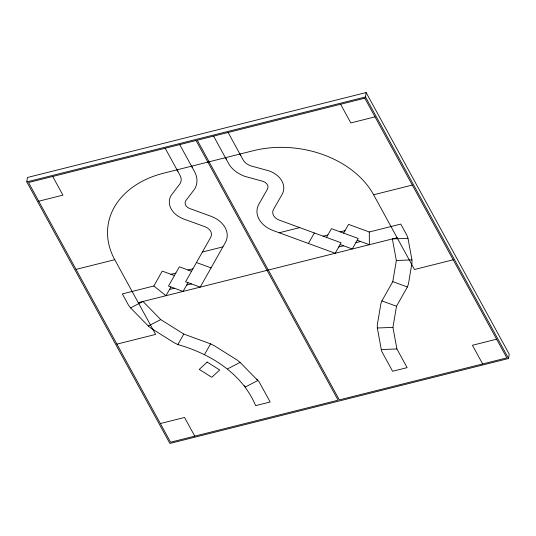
<?xml version="1.0" encoding="UTF-8"?>
<svg xmlns="http://www.w3.org/2000/svg" width="536" height="536" viewBox="0 0 536 536"><rect width="100%" height="100%" fill="white"/><g stroke="black" fill="none" stroke-linecap="round" stroke-linejoin="round"><path stroke-width="0.8" d="M26.8 181.898L27.43 177.49L366.128 92.554L509.2 354.102L508.57 358.51L169.872 443.446L26.8 181.898L365.498 96.956L366.128 92.554M392.774 281.641L396.345 260.509L392.372 238.935L407.983 238.319L411.956 259.893L411.983 262.962L408.412 284.093L407.373 286.995L396.506 306.244L392.935 327.382L396.908 348.956L407.125 367.642L392.613 371.281L381.585 351.12L377.331 327.992L377.297 324.93L380.868 303.791L381.907 300.897L392.774 281.641L407.373 286.995M130.563 307.885L142.998 301.473L160.746 319.597L183.788 334.055L210.554 343.864L214.132 345.606L237.173 360.071L240.101 362.41L259.123 381.833L270.144 401.993L255.632 405.631C242.192 373.398 210.3 353.773 177.858 344.554L174.28 342.812L151.239 328.354L148.311 326.009L130.563 307.885L128.479 305.111L122.349 293.902L153.839 286.003L162.247 271.102L174.414 275.564M170.924 286.954L165.979 295.705L153.839 286.003M188.029 282.666L183.091 291.416L168.492 286.063L179.359 266.814L191.526 271.276M177.858 344.554L183.788 334.055M204.625 354.363L210.554 343.864M308.414 243.465L314.337 232.966M326.504 237.421L331.449 228.671L358.216 238.487L352.286 248.985L340.119 244.523M343.616 233.133L348.554 224.383L369.271 231.981L400.761 224.082L406.891 235.291L407.983 238.319M148.311 326.009L160.746 319.597M227.666 368.828L240.101 362.41M38.739 201.208L62.933 195.144L52.716 176.458M375.019 116.875L350.825 122.945L340.608 104.259M76.045 269.4L114.751 259.692A92.192 68.079 8.1 0 1 163.581 173.208L253.361 150.69A92.192 68.079 8.1 0 1 373.612 194.776L412.318 185.067M202.394 252.027L222.922 246.875M279.209 232.758L299.738 227.612M170.977 274.305L175.815 273.092M188.082 270.01L192.92 268.797M323.067 236.162L327.905 234.949M340.172 231.874L345.01 230.661M169.523 289.433L174.361 288.221M186.629 285.139L191.473 283.926M338.719 247.002L343.563 245.79M355.83 242.708L360.668 241.495M138.255 302.659L397.116 237.743M116.922 344.125L155.628 334.417L114.751 259.692M453.201 259.793L414.489 269.501L373.612 194.776M160.351 423.527L184.545 417.457L194.769 436.143M496.631 339.194L472.437 345.264L482.661 363.944M396.345 260.509L411.956 259.893M377.331 327.992L392.935 327.382M381.297 349.573L396.908 348.956M357.224 240.235L369.391 244.697L369.271 231.981M381.907 300.897L396.506 306.244M196.464 262.526L211.063 267.879M256.831 379.26L257.843 380.533L245.414 386.952L244.396 385.679M239.92 154.066L240.825 155.447M225.408 157.705L226.313 159.085M191.533 166.2L192.444 167.58M177.021 169.838L177.925 171.219M365.498 96.956L508.57 358.51M228.108 132.472L242.989 159.668A14.244 10.519 8.1 0 0 250.714 165.845L269.213 170.93A23.477 17.34 8.1 0 1 282.077 194.447L273.487 209.516A10.579 7.812 8.1 0 0 279.283 220.115L341.104 242.775L335.181 253.273L273.353 230.614A26.411 19.504 8.1 0 1 258.888 204.162L267.477 189.094A7.651 5.648 8.1 0 0 263.283 181.429L244.785 176.344A30.076 22.21 8.1 0 1 228.47 163.306L213.596 136.117M179.728 144.606L194.602 171.801A30.076 22.21 8.1 0 1 194.762 188.886L185.624 200.906A7.651 5.648 8.1 0 0 189.811 208.571L210.829 216.216A26.411 19.504 8.1 0 1 225.301 242.661L200.196 287.129L185.597 281.775L210.702 237.314A10.579 7.812 8.1 0 0 204.906 226.715L183.955 219.09A23.477 17.34 8.1 0 1 171.024 195.553L180.163 183.533A14.244 10.519 8.1 0 0 180.083 175.44L165.209 148.251M207.164 362.095L199.245 369.391L211.814 377.277L219.733 369.981L207.164 362.095M196.055 140.512L28.522 182.528L170.575 442.207L338.109 400.191L196.055 140.512M364.802 98.195L197.268 140.211L339.315 399.89L506.855 357.874L364.802 98.195"/></g></svg>
